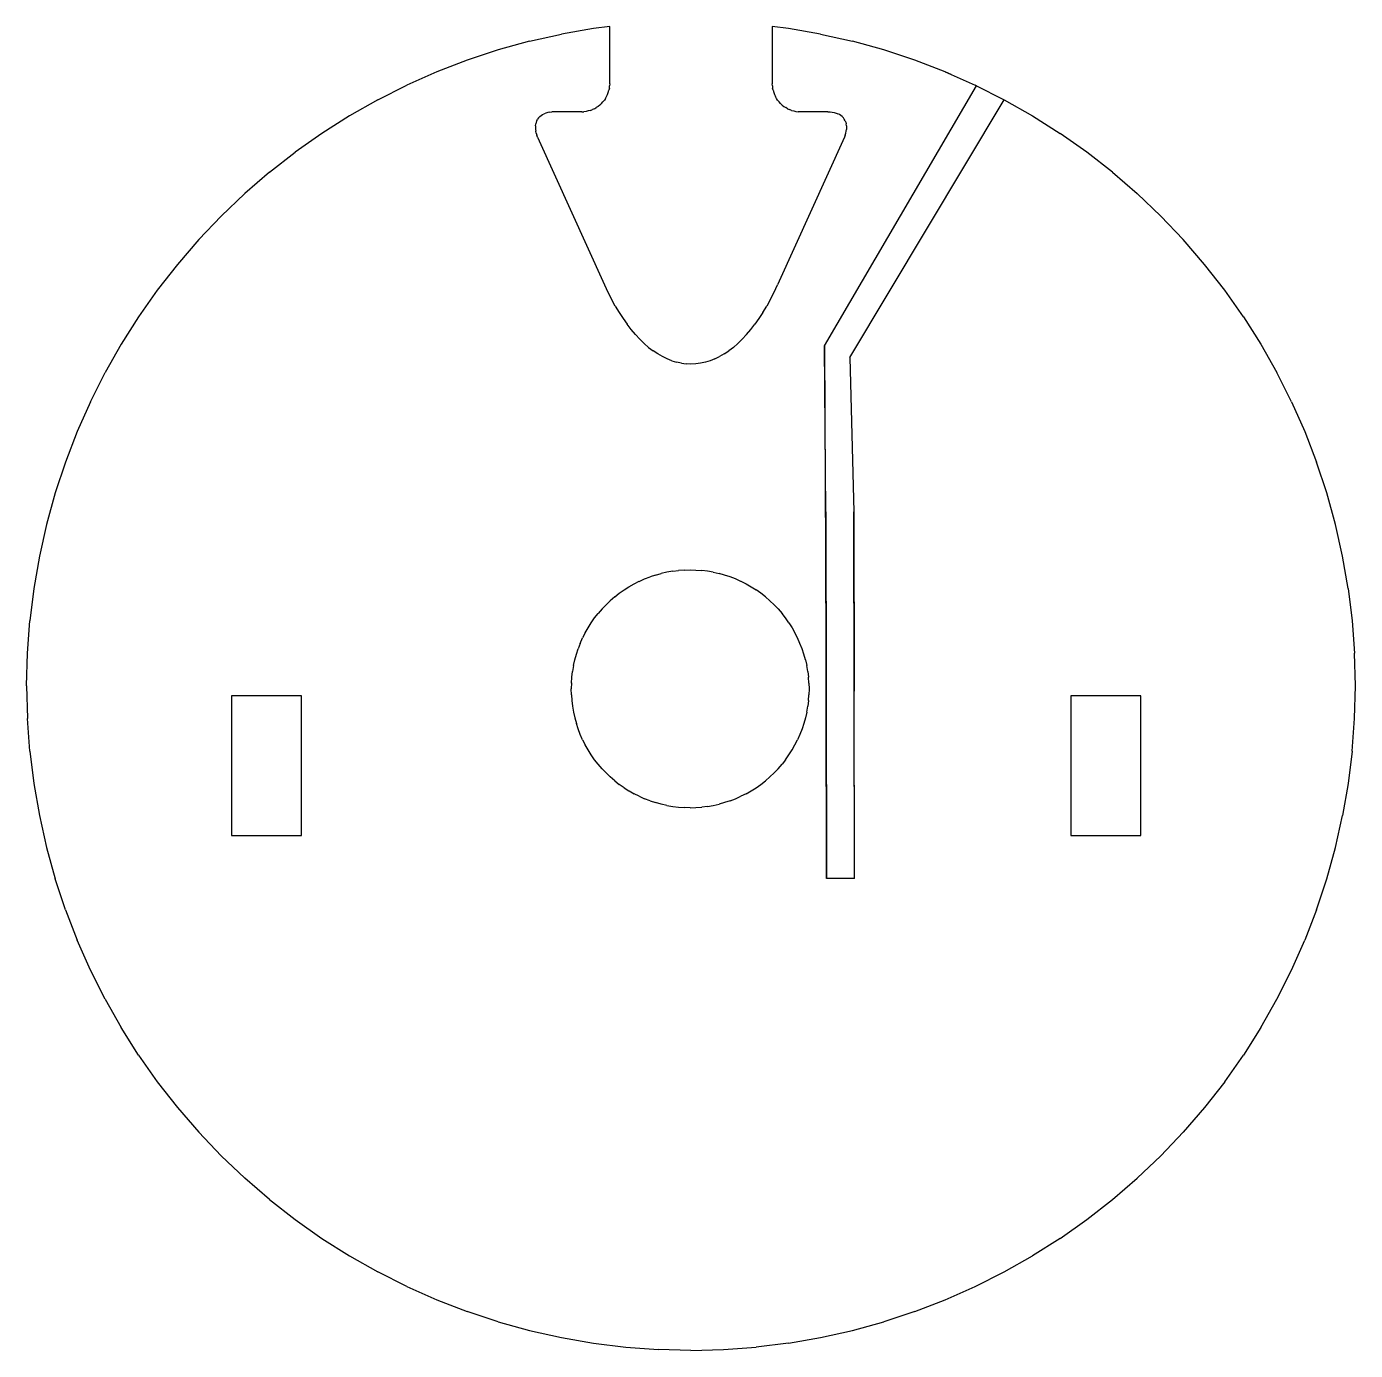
# Model space of a CAD drawing. Extents: x 83 to 338, y -17 to 518.
# Drawn here: x 217.9 to 312.9, y -15.5 to 79.2 of the extents above; entities that cross this region are included whole.
import ezdxf

# ---------------------------------------------------------------- set-up
doc = ezdxf.new("R2010")
doc.units = 0
doc.header["$MEASUREMENT"] = 0
doc.layers.get('0').update_dxf_attribs({"linetype": 'CONTINUOUS'})

msp = doc.modelspace()

# ---------------------------------------------------------------- linework, layer by layer
at = {"color": 5, "linetype": 'Continuous'}
for p, q in [((274.975, 56.333), (285.844, 74.908)), ((276.788, 55.487), (287.815, 73.915))]:
    msp.add_line(p, q, dxfattribs=at)
at = {"color": 1}
for points in [[(258.454, 79.01), (256.156, 78.611)], [(259.61, 79.153), (258.454, 79.01)], [(259.61, 75.064), (259.61, 79.153)], [(272.393, 79.01), (271.236, 79.153)], [(271.236, 79.153), (271.236, 75.064)], [(274.69, 78.611), (272.393, 79.01)], [(253.882, 78.101), (251.635, 77.479)], [(253.882, 78.101), (256.156, 78.611)], [(274.69, 78.611), (276.965, 78.101)], [(279.212, 77.479), (276.965, 78.101)], [(251.635, 77.479), (249.421, 76.748)], [(281.425, 76.748), (279.212, 77.479)], [(249.421, 76.748), (247.246, 75.909)], [(283.601, 75.909), (281.426, 76.748)], [(247.246, 75.908), (245.114, 74.964)], [(259.61, 75.064), (259.604, 74.907)], [(271.242, 74.907), (271.236, 75.064)], [(283.601, 75.908), (285.732, 74.964)], [(284.018, 75.724), (283.601, 75.908)], [(284.018, 75.724), (285.732, 74.964)], [(243.032, 73.916), (245.114, 74.964)], [(259.316, 74.019), (259.392, 74.156)], [(259.392, 74.156), (259.458, 74.299)], [(259.458, 74.299), (259.513, 74.446)], [(259.513, 74.446), (259.555, 74.597)], [(259.586, 74.751), (259.555, 74.597)], [(259.555, 74.597), (259.555, 74.597)], [(259.586, 74.751), (259.604, 74.907)], [(271.242, 74.907), (271.261, 74.751)], [(271.291, 74.597), (271.261, 74.751)], [(271.291, 74.597), (271.291, 74.597)], [(271.291, 74.597), (271.334, 74.446)], [(271.334, 74.446), (271.388, 74.299)], [(271.388, 74.299), (271.454, 74.156)], [(271.531, 74.019), (271.454, 74.156)], [(285.732, 74.964), (287.815, 73.916)], [(285.844, 74.908), (285.732, 74.964)], [(243.032, 73.915), (241.003, 72.766)], [(243.032, 73.915), (243.032, 73.915)], [(258.228, 73.162), (258.077, 73.119)], [(258.228, 73.162), (258.376, 73.216)], [(258.518, 73.282), (258.376, 73.216)], [(258.518, 73.282), (258.655, 73.359)], [(258.786, 73.446), (258.655, 73.359)], [(258.909, 73.543), (258.786, 73.446)], [(258.909, 73.543), (259.025, 73.65)], [(259.025, 73.65), (259.131, 73.765)], [(259.228, 73.888), (259.131, 73.765)], [(259.316, 74.019), (259.228, 73.888)], [(271.618, 73.888), (271.531, 74.019)], [(271.618, 73.888), (271.618, 73.888)], [(271.618, 73.888), (271.715, 73.765)], [(271.822, 73.65), (271.715, 73.765)], [(271.822, 73.65), (271.937, 73.543)], [(271.937, 73.543), (272.06, 73.446)], [(272.06, 73.446), (272.191, 73.359)], [(272.328, 73.282), (272.191, 73.359)], [(272.328, 73.282), (272.471, 73.216)], [(272.618, 73.162), (272.471, 73.216)], [(272.618, 73.162), (272.769, 73.119)], [(287.815, 73.916), (289.843, 72.766)], [(287.815, 73.915), (287.815, 73.915)], [(241.003, 72.766), (239.034, 71.519)], [(254.356, 72.313), (254.322, 72.194)], [(254.402, 72.425), (254.356, 72.313)], [(254.402, 72.425), (254.461, 72.531)], [(254.532, 72.628), (254.461, 72.53)], [(254.532, 72.627), (254.616, 72.716)], [(254.615, 72.716), (254.71, 72.795)], [(254.71, 72.796), (254.815, 72.865)], [(254.71, 72.796), (254.71, 72.796)], [(254.815, 72.865), (254.931, 72.925)], [(255.056, 72.975), (254.931, 72.925)], [(255.189, 73.014), (255.056, 72.975)], [(255.331, 73.042), (255.189, 73.014)], [(255.33, 73.042), (255.479, 73.058)], [(255.633, 73.064), (255.479, 73.058)], [(257.61, 73.064), (255.633, 73.064)], [(257.61, 73.064), (257.767, 73.07)], [(257.923, 73.089), (257.767, 73.07)], [(258.077, 73.119), (257.923, 73.089)], [(272.769, 73.119), (272.923, 73.089)], [(272.923, 73.089), (273.079, 73.07)], [(273.236, 73.064), (273.079, 73.07)], [(275.213, 73.064), (273.236, 73.064)], [(275.213, 73.064), (275.367, 73.058)], [(275.367, 73.059), (275.515, 73.042)], [(275.515, 73.042), (275.657, 73.014)], [(275.657, 73.014), (275.791, 72.975)], [(275.79, 72.975), (275.916, 72.925)], [(276.031, 72.865), (275.915, 72.925)], [(276.136, 72.796), (276.031, 72.865)], [(276.231, 72.716), (276.136, 72.796)], [(276.231, 72.716), (276.314, 72.627)], [(276.385, 72.53), (276.314, 72.627)], [(276.445, 72.425), (276.385, 72.53)], [(276.444, 72.425), (276.491, 72.313)], [(276.491, 72.313), (276.524, 72.194)], [(289.843, 72.766), (291.813, 71.519)], [(239.034, 71.519), (237.127, 70.177)], [(254.302, 72.069), (254.295, 71.939)], [(254.295, 71.939), (254.301, 71.805)], [(254.301, 71.805), (254.321, 71.667)], [(254.302, 72.069), (254.322, 72.194)], [(254.354, 71.527), (254.321, 71.667)], [(254.354, 71.527), (254.4, 71.385)], [(254.458, 71.242), (254.4, 71.385)], [(276.446, 71.385), (276.388, 71.242)], [(276.446, 71.383), (276.492, 71.527)], [(276.492, 71.526), (276.524, 71.667)], [(276.545, 72.069), (276.524, 72.194)], [(276.525, 71.667), (276.545, 71.805)], [(276.544, 72.069), (276.551, 71.939)], [(276.551, 71.939), (276.545, 71.805)], [(293.719, 70.177), (291.813, 71.519)], [(254.458, 71.242), (259.236, 60.689)], [(254.458, 71.242), (254.458, 71.242)], [(276.388, 71.242), (271.61, 60.689)], [(276.388, 71.242), (276.388, 71.242)], [(235.29, 68.742), (237.127, 70.177)], [(295.557, 68.742), (293.719, 70.177)], [(235.289, 68.742), (233.524, 67.219)], [(295.557, 68.742), (297.322, 67.219)], [(233.524, 67.219), (231.836, 65.612)], [(233.524, 67.219), (233.524, 67.219)], [(297.322, 67.219), (297.322, 67.219)], [(297.322, 67.219), (299.011, 65.612)], [(231.836, 65.612), (230.228, 63.923)], [(231.836, 65.612), (231.836, 65.612)], [(300.618, 63.923), (299.011, 65.612)], [(230.228, 63.923), (228.705, 62.158)], [(302.141, 62.158), (300.618, 63.923)], [(228.705, 62.158), (227.271, 60.32)], [(303.576, 60.32), (302.141, 62.158)], [(227.271, 60.32), (225.928, 58.414)], [(227.271, 60.32), (227.271, 60.32)], [(259.236, 60.689), (259.484, 60.163)], [(259.484, 60.163), (259.741, 59.659)], [(271.106, 59.658), (271.363, 60.163)], [(271.362, 60.163), (271.61, 60.689)], [(304.918, 58.414), (303.576, 60.32)], [(303.576, 60.32), (303.576, 60.32)], [(260.006, 59.178), (259.74, 59.659)], [(260.006, 59.178), (260.28, 58.72)], [(270.566, 58.72), (270.84, 59.178)], [(271.106, 59.659), (270.84, 59.177)], [(225.928, 58.414), (224.681, 56.444)], [(225.928, 58.414), (225.928, 58.414)], [(260.28, 58.72), (260.562, 58.286)], [(260.562, 58.286), (260.852, 57.877)], [(270.284, 58.286), (269.995, 57.876)], [(270.566, 58.72), (270.284, 58.286)], [(304.918, 58.414), (306.165, 56.444)], [(304.918, 58.414), (304.918, 58.414)], [(261.148, 57.493), (260.851, 57.877)], [(261.451, 57.135), (261.148, 57.493)], [(261.76, 56.804), (261.45, 57.136)], [(269.395, 57.135), (269.086, 56.803)], [(269.396, 57.134), (269.698, 57.493)], [(269.698, 57.493), (269.995, 57.877)], [(224.681, 56.444), (223.532, 54.416)], [(262.075, 56.5), (261.759, 56.804)], [(262.075, 56.5), (262.395, 56.223)], [(262.395, 56.223), (262.719, 55.974)], [(268.452, 56.223), (268.127, 55.974)], [(268.451, 56.223), (268.771, 56.5)], [(269.086, 56.804), (268.771, 56.5)], [(306.165, 56.444), (307.314, 54.416)], [(263.048, 55.754), (262.719, 55.975)], [(263.381, 55.563), (263.048, 55.754)], [(263.716, 55.4), (263.381, 55.563)], [(264.054, 55.267), (263.716, 55.4)], [(264.054, 55.267), (264.395, 55.163)], [(264.737, 55.088), (264.395, 55.163)], [(266.451, 55.163), (266.11, 55.088)], [(266.792, 55.267), (266.451, 55.163)], [(267.13, 55.4), (266.792, 55.266)], [(267.13, 55.4), (267.466, 55.563)], [(267.798, 55.754), (267.466, 55.563)], [(267.798, 55.754), (268.127, 55.975)], [(222.484, 52.333), (223.532, 54.416)], [(223.532, 54.416), (223.532, 54.416)], [(264.737, 55.088), (265.08, 55.044)], [(265.423, 55.029), (265.08, 55.044)], [(265.767, 55.044), (265.423, 55.029)], [(266.11, 55.088), (265.767, 55.044)], [(308.363, 52.333), (307.314, 54.416)], [(222.484, 52.333), (221.539, 50.202)], [(308.363, 52.333), (309.307, 50.202)], [(221.539, 50.202), (220.7, 48.026)], [(309.307, 50.202), (310.147, 48.026)], [(220.7, 48.026), (219.969, 45.813)], [(310.878, 45.813), (310.147, 48.026)], [(219.968, 45.813), (219.347, 43.566)], [(310.878, 45.813), (310.878, 45.813)], [(311.5, 43.566), (310.878, 45.813)], [(219.347, 43.566), (218.836, 41.291)], [(312.01, 41.291), (311.5, 43.566)], [(218.836, 41.291), (218.437, 38.994)], [(218.836, 41.291), (218.836, 41.291)], [(312.011, 41.291), (312.01, 41.291)], [(312.409, 38.994), (312.01, 41.291)], [(262.892, 39.948), (262.496, 39.818)], [(262.891, 39.948), (263.295, 40.06)], [(262.892, 39.948), (262.892, 39.948)], [(263.701, 40.152), (263.294, 40.06)], [(264.113, 40.222), (263.702, 40.151)], [(264.113, 40.222), (264.526, 40.274)], [(264.943, 40.305), (264.527, 40.273)], [(264.943, 40.304), (265.36, 40.314)], [(265.359, 40.314), (265.777, 40.304)], [(265.776, 40.304), (266.192, 40.273)], [(266.607, 40.222), (266.193, 40.273)], [(267.018, 40.151), (266.607, 40.222)], [(267.018, 40.151), (267.425, 40.06)], [(267.827, 39.948), (267.425, 40.06)], [(268.224, 39.818), (267.827, 39.949)], [(218.437, 38.994), (218.152, 36.68)], [(260.637, 38.882), (260.989, 39.106)], [(260.989, 39.105), (261.353, 39.311)], [(261.353, 39.311), (261.725, 39.499)], [(261.353, 39.311), (261.353, 39.311)], [(261.726, 39.498), (262.107, 39.667)], [(262.106, 39.667), (262.496, 39.818)], [(268.223, 39.818), (268.223, 39.818)], [(268.612, 39.667), (268.223, 39.818)], [(268.994, 39.498), (268.613, 39.667)], [(268.994, 39.499), (269.367, 39.311)], [(269.367, 39.311), (269.729, 39.105)], [(269.729, 39.105), (270.082, 38.882)], [(312.409, 38.994), (312.694, 36.68)], [(312.409, 38.994), (312.409, 38.994)], [(259.651, 38.113), (259.35, 37.825)], [(259.968, 38.385), (259.652, 38.112)], [(259.968, 38.385), (260.295, 38.642)], [(260.296, 38.642), (260.638, 38.882)], [(270.423, 38.642), (270.082, 38.882)], [(270.752, 38.385), (270.423, 38.642)], [(270.752, 38.386), (271.068, 38.112)], [(271.068, 38.113), (271.37, 37.825)], [(258.533, 36.878), (258.789, 37.207)], [(259.061, 37.524), (258.789, 37.207)], [(259.062, 37.523), (259.349, 37.825)], [(271.658, 37.523), (271.37, 37.825)], [(271.658, 37.523), (271.93, 37.207)], [(272.187, 36.878), (271.93, 37.207)], [(217.981, 34.355), (218.152, 36.68)], [(257.864, 35.821), (258.069, 36.184)], [(258.069, 36.184), (258.292, 36.537)], [(258.291, 36.537), (258.533, 36.879)], [(272.427, 36.537), (272.187, 36.878)], [(272.427, 36.537), (272.65, 36.184)], [(272.651, 36.184), (272.856, 35.821)], [(272.651, 36.184), (272.651, 36.184)], [(312.694, 36.68), (312.866, 34.355)], [(257.507, 35.067), (257.676, 35.449)], [(257.864, 35.821), (257.676, 35.449)], [(273.044, 35.449), (272.856, 35.821)], [(273.213, 35.067), (273.044, 35.449)], [(217.923, 32.024), (217.981, 34.355)], [(257.114, 33.88), (257.226, 34.283)], [(257.226, 34.282), (257.356, 34.679)], [(257.226, 34.282), (257.226, 34.282)], [(257.507, 35.067), (257.357, 34.678)], [(273.363, 34.678), (273.213, 35.067)], [(273.494, 34.282), (273.363, 34.678)], [(273.605, 33.88), (273.494, 34.283)], [(312.923, 32.024), (312.866, 34.355)], [(257.023, 33.473), (256.952, 33.062)], [(257.023, 33.473), (257.114, 33.88)], [(273.605, 33.88), (273.697, 33.473)], [(273.605, 33.88), (273.605, 33.88)], [(273.768, 33.062), (273.697, 33.473)], [(256.87, 32.231), (256.901, 32.648)], [(256.9, 32.648), (256.952, 33.061)], [(273.768, 33.062), (273.819, 32.648)], [(273.85, 32.231), (273.819, 32.648)], [(217.923, 32.024), (217.98, 29.694)], [(256.87, 32.232), (256.859, 31.815)], [(256.87, 31.397), (256.859, 31.815)], [(256.87, 31.397), (256.901, 30.981)], [(273.819, 30.981), (273.85, 31.397)], [(273.85, 32.231), (273.86, 31.814)], [(273.86, 31.814), (273.85, 31.397)], [(273.86, 31.814), (273.86, 31.814)], [(312.866, 29.694), (312.923, 32.024)], [(256.9, 30.98), (256.952, 30.567)], [(256.952, 30.567), (257.023, 30.155)], [(273.697, 30.156), (273.768, 30.567)], [(273.819, 30.981), (273.768, 30.567)], [(218.152, 27.368), (217.981, 29.694)], [(257.023, 30.156), (257.115, 29.749)], [(257.114, 29.749), (257.226, 29.347)], [(273.605, 29.749), (273.494, 29.347)], [(273.697, 30.156), (273.605, 29.749)], [(312.694, 27.369), (312.866, 29.694)], [(257.357, 28.951), (257.226, 29.347)], [(257.507, 28.562), (257.356, 28.951)], [(257.676, 28.18), (257.507, 28.562)], [(273.213, 28.562), (273.044, 28.18)], [(273.363, 28.951), (273.213, 28.561)], [(273.494, 29.347), (273.363, 28.951)], [(257.675, 28.18), (257.864, 27.807)], [(258.069, 27.444), (257.863, 27.808)], [(272.651, 27.443), (272.856, 27.808)], [(272.857, 27.806), (273.043, 28.18)], [(218.152, 27.368), (218.437, 25.055)], [(258.292, 27.092), (258.068, 27.445)], [(258.533, 26.751), (258.292, 27.092)], [(258.789, 26.422), (258.533, 26.751)], [(272.187, 26.751), (271.93, 26.422)], [(272.187, 26.751), (272.187, 26.751)], [(272.188, 26.751), (272.427, 27.092)], [(272.427, 27.092), (272.651, 27.445)], [(312.694, 27.368), (312.409, 25.055)], [(259.062, 26.106), (258.789, 26.422)], [(259.349, 25.804), (259.062, 26.106)], [(259.349, 25.804), (259.652, 25.516)], [(271.068, 25.516), (271.37, 25.804)], [(271.37, 25.804), (271.658, 26.106)], [(271.658, 26.106), (271.931, 26.422)], [(218.437, 25.055), (218.836, 22.757)], [(218.437, 25.055), (218.437, 25.055)], [(259.968, 25.244), (259.652, 25.516)], [(259.968, 25.244), (260.296, 24.987)], [(260.638, 24.747), (260.295, 24.987)], [(260.638, 24.747), (260.99, 24.524)], [(269.73, 24.523), (270.082, 24.747)], [(270.082, 24.746), (270.424, 24.987)], [(270.424, 24.986), (270.753, 25.244)], [(271.068, 25.516), (270.752, 25.244)], [(312.409, 25.055), (312.01, 22.757)], [(312.409, 25.055), (312.409, 25.055)], [(260.991, 24.524), (261.354, 24.318)], [(261.726, 24.131), (261.353, 24.319)], [(261.353, 24.318), (261.353, 24.318)], [(261.726, 24.131), (262.108, 23.961)], [(262.496, 23.811), (262.107, 23.961)], [(262.497, 23.811), (262.893, 23.679)], [(268.224, 23.811), (267.827, 23.68)], [(268.223, 23.811), (268.223, 23.811)], [(268.224, 23.811), (268.613, 23.961)], [(268.614, 23.961), (268.994, 24.131)], [(269.367, 24.318), (268.994, 24.131)], [(269.367, 24.318), (269.73, 24.524)], [(263.295, 23.569), (262.892, 23.68)], [(263.702, 23.478), (263.294, 23.569)], [(263.702, 23.478), (264.113, 23.406)], [(264.113, 23.406), (264.528, 23.355)], [(264.527, 23.355), (264.943, 23.324)], [(265.36, 23.314), (264.943, 23.324)], [(265.36, 23.314), (265.777, 23.325)], [(265.777, 23.324), (266.194, 23.355)], [(266.607, 23.406), (266.193, 23.355)], [(266.608, 23.406), (267.019, 23.478)], [(267.019, 23.478), (267.425, 23.569)], [(267.827, 23.68), (267.425, 23.569)], [(218.836, 22.757), (219.347, 20.483)], [(311.5, 20.483), (312.01, 22.757)], [(219.347, 20.483), (219.969, 18.236)], [(310.878, 18.236), (311.5, 20.483)], [(220.7, 16.022), (219.969, 18.236)], [(310.147, 16.022), (310.878, 18.236)], [(310.878, 18.236), (310.878, 18.236)], [(220.7, 16.022), (221.539, 13.847)], [(310.146, 16.022), (309.308, 13.847)], [(222.484, 11.715), (221.539, 13.847)], [(308.363, 11.715), (309.307, 13.847)], [(223.532, 9.633), (222.484, 11.715)], [(307.314, 9.633), (308.363, 11.715)], [(308.363, 11.715), (308.363, 11.715)], [(223.532, 9.633), (224.681, 7.604)], [(223.532, 9.633), (223.532, 9.633)], [(306.165, 7.604), (307.314, 9.633)], [(225.928, 5.635), (224.681, 7.604)], [(224.681, 7.604), (224.681, 7.604)], [(306.165, 7.604), (304.918, 5.635)], [(306.165, 7.604), (306.165, 7.604)], [(225.928, 5.635), (227.271, 3.729)], [(303.576, 3.729), (304.918, 5.635)], [(227.271, 3.729), (227.271, 3.729)], [(227.271, 3.729), (228.705, 1.891)], [(303.576, 3.729), (302.141, 1.891)], [(228.705, 1.891), (230.228, 0.125)], [(302.141, 1.891), (300.618, 0.125)], [(230.228, 0.125), (231.836, -1.563)], [(299.011, -1.563), (300.618, 0.125)], [(231.836, -1.563), (233.524, -3.171)], [(297.322, -3.171), (299.011, -1.563)], [(235.29, -4.694), (233.524, -3.171)], [(295.557, -4.694), (297.322, -3.171)], [(297.322, -3.171), (297.322, -3.171)], [(235.29, -4.694), (237.127, -6.128)], [(293.719, -6.128), (295.557, -4.694)], [(237.127, -6.128), (239.034, -7.471)], [(291.813, -7.471), (293.719, -6.128)], [(239.034, -7.471), (241.003, -8.718)], [(291.813, -7.471), (289.843, -8.718)], [(241.003, -8.718), (243.032, -9.867)], [(287.815, -9.867), (289.843, -8.718)], [(245.114, -10.915), (243.032, -9.867)], [(285.732, -10.915), (287.815, -9.867)], [(245.114, -10.915), (247.246, -11.86)], [(283.601, -11.86), (285.732, -10.915)], [(247.246, -11.86), (249.421, -12.699)], [(281.426, -12.699), (283.601, -11.86)], [(251.635, -13.43), (249.421, -12.699)], [(281.426, -12.699), (279.212, -13.43)], [(251.635, -13.43), (253.882, -14.052)], [(253.882, -14.052), (256.156, -14.563)], [(274.69, -14.563), (276.965, -14.052)], [(276.965, -14.052), (279.212, -13.43)], [(279.212, -13.43), (279.212, -13.43)], [(256.156, -14.563), (258.454, -14.962)], [(258.454, -14.962), (260.767, -15.247)], [(272.393, -14.962), (270.079, -15.247)], [(272.393, -14.962), (274.69, -14.563)], [(272.393, -14.962), (272.393, -14.962)], [(260.767, -15.247), (263.092, -15.419)], [(265.423, -15.476), (263.093, -15.419)], [(265.423, -15.476), (267.754, -15.419)], [(267.754, -15.419), (270.079, -15.247)]]:
    msp.add_lwpolyline(points, dxfattribs=at)
at = {"color": 5}
for points in [[(275.065, 44.46), (274.975, 56.332)], [(274.975, 56.332), (275.084, 31.748)], [(276.787, 55.487), (277.065, 44.463)], [(275.106, 18.251), (275.065, 44.46)], [(275.065, 44.46), (275.084, 31.748)], [(277.106, 18.254), (277.065, 44.463)], [(277.065, 44.463), (277.086, 31.64)], [(275.084, 31.748), (275.106, 18.251)], [(277.106, 18.254), (277.085, 31.639)], [(237.575, 31.325), (232.575, 31.325)], [(232.575, 31.325), (232.575, 21.325)], [(237.575, 21.325), (237.575, 31.325)], [(297.575, 31.325), (292.575, 31.325)], [(292.575, 31.325), (292.575, 21.325)], [(297.575, 21.325), (297.575, 31.325)], [(232.575, 21.325), (237.575, 21.325)], [(292.575, 21.325), (297.575, 21.325)], [(277.105, 18.254), (275.105, 18.251)]]:
    msp.add_lwpolyline(points, dxfattribs=at)

doc.saveas('drawing.dxf')
